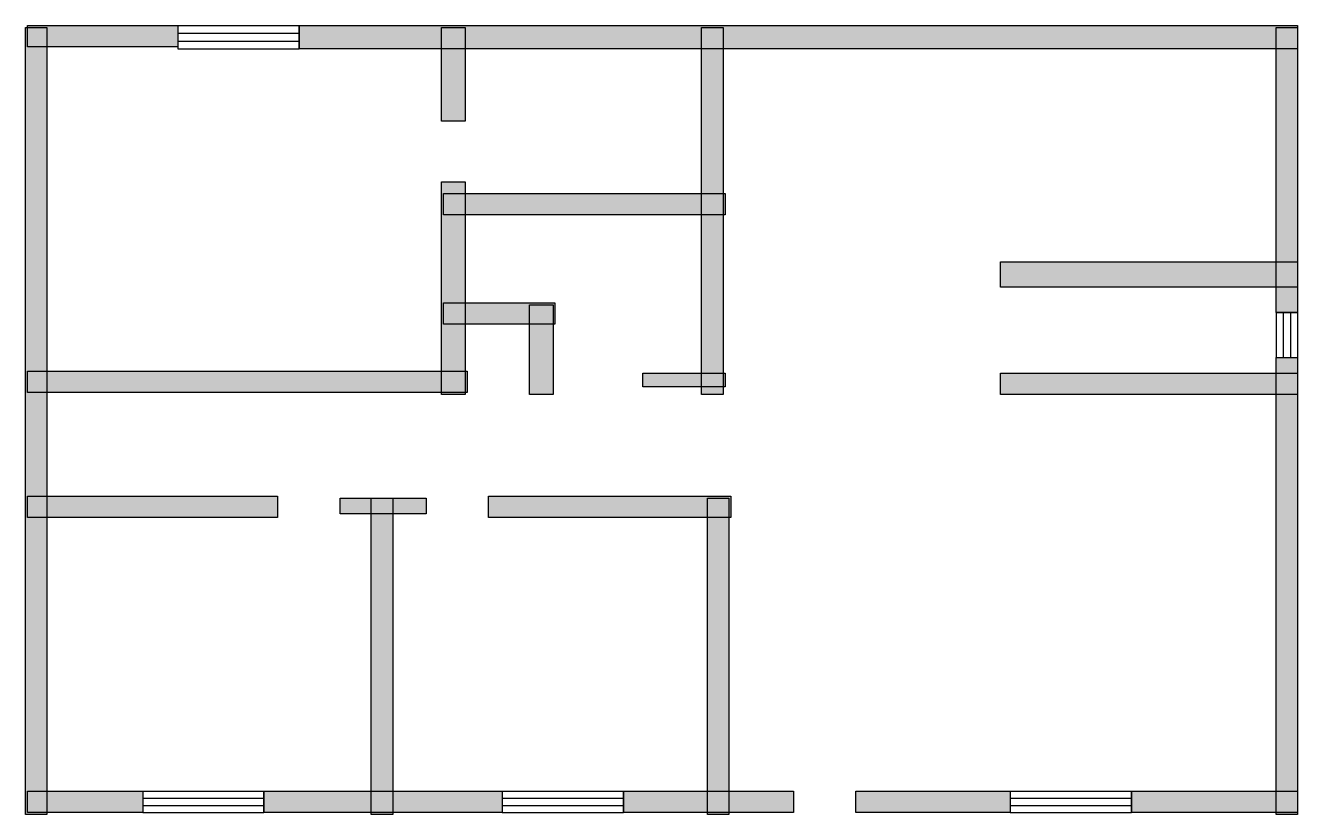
# Model space of a CAD drawing. Header units: centimetres. Extents: x 3 to 890, y 7 to 558.
import ezdxf

# ---------------------------------------------------------------- set-up
doc = ezdxf.new("R2010")
doc.units = ezdxf.units.CM
doc.layers.add('WALL', color=7, linetype='Continuous')
doc.layers.add('WINDOW', color=5, linetype='Continuous')

msp = doc.modelspace()

# ---------------------------------------------------------------- hatches: boundary and pattern name
at = {"layer": 'WALL'}
h = msp.add_hatch(color=256, dxfattribs=at)
h.dxf.hatch_style = 1
h.paths.add_polyline_path([(2.73, 556.36), (17.73, 556.36), (17.73, 6.82), (2.73, 6.82)])
h = msp.add_hatch(color=256, dxfattribs=at)
h.dxf.hatch_style = 1
h.paths.add_polyline_path([(4.09, 557.73), (109.09, 557.73), (109.09, 542.73), (4.09, 542.73)])
h = msp.add_hatch(color=256, dxfattribs=at)
h.dxf.hatch_style = 1
h.paths.add_polyline_path([(193.64, 557.73), (890.45, 557.73), (890.45, 541.36), (193.64, 541.36)])
h = msp.add_hatch(color=256, dxfattribs=at)
h.dxf.hatch_style = 1
h.paths.add_polyline_path([(293.18, 556.36), (309.55, 556.36), (309.55, 490.91), (293.18, 490.91)])
h = msp.add_hatch(color=256, dxfattribs=at)
h.dxf.hatch_style = 1
h.paths.add_polyline_path([(474.55, 556.36), (489.55, 556.36), (489.55, 300), (474.55, 300)])
h = msp.add_hatch(color=256, dxfattribs=at)
h.dxf.hatch_style = 1
h.paths.add_polyline_path([(875.45, 556.36), (890.45, 556.36), (890.45, 357.27), (875.45, 357.27)])
h = msp.add_hatch(color=256, dxfattribs=at)
h.dxf.hatch_style = 1
h.paths.add_polyline_path([(293.18, 448.64), (309.55, 448.64), (309.55, 300), (293.18, 300)])
h = msp.add_hatch(color=256, dxfattribs=at)
h.dxf.hatch_style = 1
h.paths.add_polyline_path([(294.55, 440.45), (490.91, 440.45), (490.91, 425.45), (294.55, 425.45)])
h = msp.add_hatch(color=256, dxfattribs=at)
h.dxf.hatch_style = 1
h.paths.add_polyline_path([(683.18, 392.73), (890.45, 392.73), (890.45, 375), (683.18, 375)])
h = msp.add_hatch(color=256, dxfattribs=at)
h.dxf.hatch_style = 1
h.paths.add_polyline_path([(294.55, 364.09), (372.27, 364.09), (372.27, 349.09), (294.55, 349.09)])
h = msp.add_hatch(color=256, dxfattribs=at)
h.dxf.hatch_style = 1
h.paths.add_polyline_path([(354.55, 362.73), (370.91, 362.73), (370.91, 300), (354.55, 300)])
h = msp.add_hatch(color=256, dxfattribs=at)
h.dxf.hatch_style = 1
h.paths.add_polyline_path([(875.45, 325.91), (890.45, 325.91), (890.45, 6.82), (875.45, 6.82)])
h = msp.add_hatch(color=256, dxfattribs=at)
h.dxf.hatch_style = 1
h.paths.add_polyline_path([(4.09, 316.36), (310.91, 316.36), (310.91, 301.36), (4.09, 301.36)])
h = msp.add_hatch(color=256, dxfattribs=at)
h.dxf.hatch_style = 1
h.paths.add_polyline_path([(433.64, 315), (490.91, 315), (490.91, 305.45), (433.64, 305.45)])
h = msp.add_hatch(color=256, dxfattribs=at)
h.dxf.hatch_style = 1
h.paths.add_polyline_path([(683.18, 315), (890.45, 315), (890.45, 300), (683.18, 300)])
h = msp.add_hatch(color=256, dxfattribs=at)
h.dxf.hatch_style = 1
h.paths.add_polyline_path([(4.09, 229.09), (178.64, 229.09), (178.64, 214.09), (4.09, 214.09)])
h = msp.add_hatch(color=256, dxfattribs=at)
h.dxf.hatch_style = 1
h.paths.add_polyline_path([(222.27, 227.73), (282.27, 227.73), (282.27, 216.82), (222.27, 216.82)])
h = msp.add_hatch(color=256, dxfattribs=at)
h.dxf.hatch_style = 1
h.paths.add_polyline_path([(244.09, 227.73), (259.09, 227.73), (259.09, 6.82), (244.09, 6.82)])
h = msp.add_hatch(color=256, dxfattribs=at)
h.dxf.hatch_style = 1
h.paths.add_polyline_path([(325.91, 229.09), (495, 229.09), (495, 214.09), (325.91, 214.09)])
h = msp.add_hatch(color=256, dxfattribs=at)
h.dxf.hatch_style = 1
h.paths.add_polyline_path([(478.64, 227.73), (493.64, 227.73), (493.64, 6.82), (478.64, 6.82)])
h = msp.add_hatch(color=256, dxfattribs=at)
h.dxf.hatch_style = 1
h.paths.add_polyline_path([(4.09, 23.18), (84.55, 23.18), (84.55, 8.18), (4.09, 8.18)])
h = msp.add_hatch(color=256, dxfattribs=at)
h.dxf.hatch_style = 1
h.paths.add_polyline_path([(169.09, 23.18), (335.45, 23.18), (335.45, 8.18), (169.09, 8.18)])
h = msp.add_hatch(color=256, dxfattribs=at)
h.dxf.hatch_style = 1
h.paths.add_polyline_path([(420, 23.18), (538.64, 23.18), (538.64, 8.18), (420, 8.18)])
h = msp.add_hatch(color=256, dxfattribs=at)
h.dxf.hatch_style = 1
h.paths.add_polyline_path([(582.27, 23.18), (690, 23.18), (690, 8.18), (582.27, 8.18)])
h = msp.add_hatch(color=256, dxfattribs=at)
h.dxf.hatch_style = 1
h.paths.add_polyline_path([(774.55, 23.18), (890.45, 23.18), (890.45, 8.18), (774.55, 8.18)])

# ---------------------------------------------------------------- linework, layer by layer
for points in [[(2.73, 556.36), (17.73, 556.36), (17.73, 6.82), (2.73, 6.82)], [(4.09, 557.73), (109.09, 557.73), (109.09, 542.73), (4.09, 542.73)], [(193.64, 557.73), (890.45, 557.73), (890.45, 541.36), (193.64, 541.36)], [(293.18, 556.36), (309.55, 556.36), (309.55, 490.91), (293.18, 490.91)], [(474.55, 556.36), (489.55, 556.36), (489.55, 300), (474.55, 300)], [(875.45, 556.36), (890.45, 556.36), (890.45, 357.27), (875.45, 357.27)], [(293.18, 448.64), (309.55, 448.64), (309.55, 300), (293.18, 300)], [(294.55, 440.45), (490.91, 440.45), (490.91, 425.45), (294.55, 425.45)], [(683.18, 392.73), (890.45, 392.73), (890.45, 375), (683.18, 375)], [(294.55, 364.09), (372.27, 364.09), (372.27, 349.09), (294.55, 349.09)], [(354.55, 362.73), (370.91, 362.73), (370.91, 300), (354.55, 300)], [(875.45, 325.91), (890.45, 325.91), (890.45, 6.82), (875.45, 6.82)], [(4.09, 316.36), (310.91, 316.36), (310.91, 301.36), (4.09, 301.36)], [(433.64, 315), (490.91, 315), (490.91, 305.45), (433.64, 305.45)], [(683.18, 315), (890.45, 315), (890.45, 300), (683.18, 300)], [(4.09, 229.09), (178.64, 229.09), (178.64, 214.09), (4.09, 214.09)], [(222.27, 227.73), (282.27, 227.73), (282.27, 216.82), (222.27, 216.82)], [(244.09, 227.73), (259.09, 227.73), (259.09, 6.82), (244.09, 6.82)], [(325.91, 229.09), (495, 229.09), (495, 214.09), (325.91, 214.09)], [(478.64, 227.73), (493.64, 227.73), (493.64, 6.82), (478.64, 6.82)], [(4.09, 23.18), (84.55, 23.18), (84.55, 8.18), (4.09, 8.18)], [(169.09, 23.18), (335.45, 23.18), (335.45, 8.18), (169.09, 8.18)], [(420, 23.18), (538.64, 23.18), (538.64, 8.18), (420, 8.18)], [(582.27, 23.18), (690, 23.18), (690, 8.18), (582.27, 8.18)], [(774.55, 23.18), (890.45, 23.18), (890.45, 8.18), (774.55, 8.18)]]:
    msp.add_lwpolyline(points, close=True, dxfattribs=at)
at = {"layer": 'WINDOW'}
for p, q in [((109.09, 557.73), (193.64, 557.73)), ((109.09, 557.73), (109.09, 541.36)), ((109.09, 552.27), (193.64, 552.27)), ((193.64, 557.73), (193.64, 541.36)), ((109.09, 546.82), (193.64, 546.82)), ((109.09, 541.36), (193.64, 541.36)), ((875.45, 357.27), (875.45, 325.91)), ((875.45, 357.27), (890.45, 357.27)), ((880.45, 357.27), (880.45, 325.91)), ((885.45, 357.27), (885.45, 325.91)), ((890.45, 357.27), (890.45, 325.91)), ((875.45, 325.91), (890.45, 325.91)), ((84.55, 23.18), (169.09, 23.18)), ((84.55, 23.18), (84.55, 8.18)), ((84.55, 18.18), (169.09, 18.18)), ((169.09, 23.18), (169.09, 8.18)), ((335.45, 23.18), (420, 23.18)), ((335.45, 23.18), (335.45, 8.18)), ((335.45, 18.18), (420, 18.18)), ((420, 23.18), (420, 8.18)), ((690, 23.18), (774.55, 23.18)), ((690, 23.18), (690, 8.18)), ((690, 18.18), (774.55, 18.18)), ((774.55, 23.18), (774.55, 8.18)), ((84.55, 13.18), (169.09, 13.18)), ((335.45, 13.18), (420, 13.18)), ((690, 13.18), (774.55, 13.18)), ((84.55, 8.18), (169.09, 8.18)), ((335.45, 8.18), (420, 8.18)), ((690, 8.18), (774.55, 8.18))]:
    msp.add_line(p, q, dxfattribs=at)

doc.saveas('drawing.dxf')
